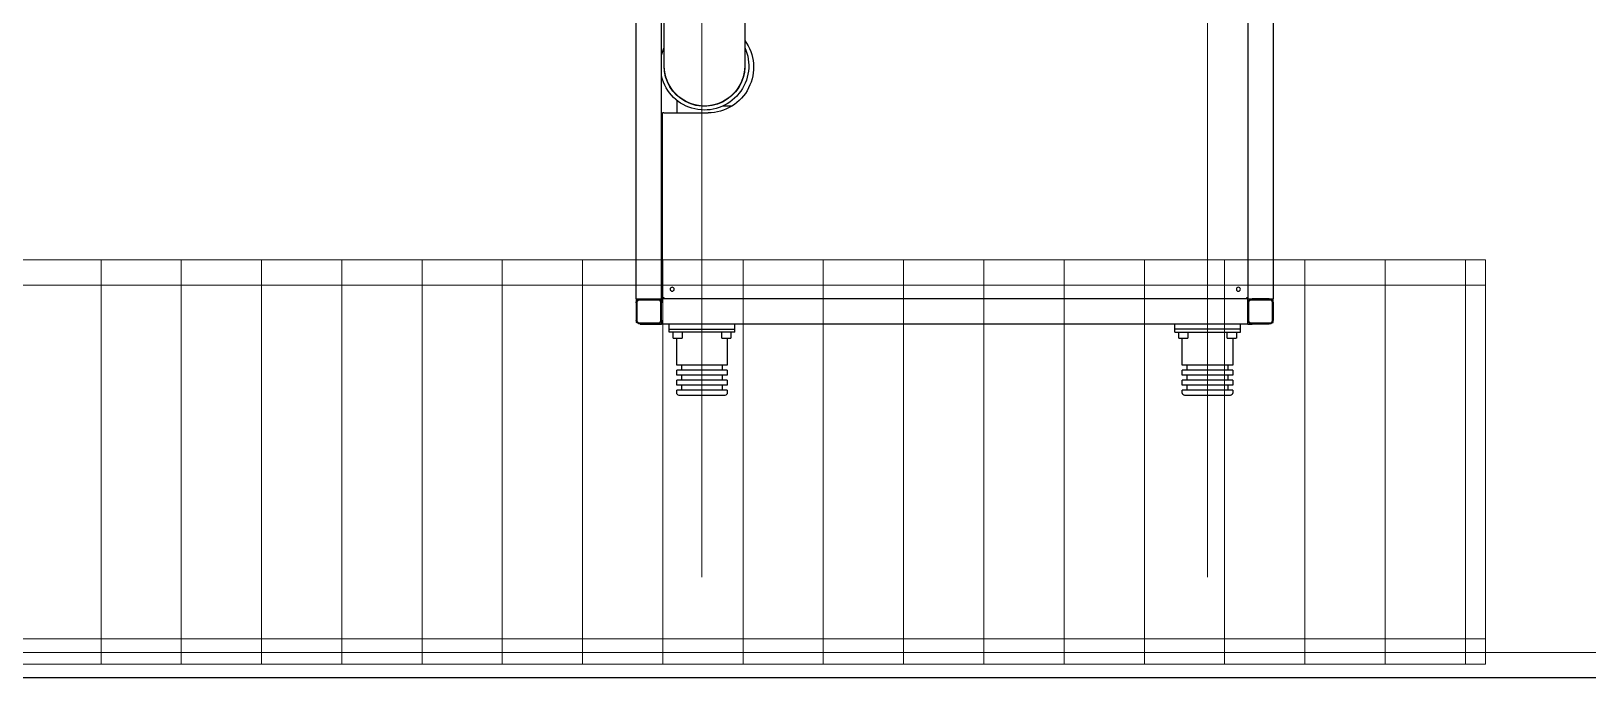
# Model space of a CAD drawing. Header units: millimetres. Extents: x 163705 to 1616509, y 81827 to 302547.
# Drawn here: x 671800 to 674879, y 141760 to 143039 of the extents above; entities that cross this region are included whole.
import ezdxf

# ---------------------------------------------------------------- set-up
doc = ezdxf.new("R2010")
doc.units = ezdxf.units.MM
doc.header["$LTSCALE"] = 10
doc.linetypes.add('ACAD_ISO02W100', pattern=[15, 12, -3])
doc.linetypes.add('CENTER2', pattern=[28.575, 19.05, -3.175, 3.175, -3.175])
for name, color, linetype, lineweight in [('1-中心线', 1, 'CENTER2', 0), ('1-护栏', 4, 'Continuous', 18), ('1-设备轮廓', 2, 'Continuous', 18), ('1-钢构', 6, 'Continuous', 0)]:
    doc.layers.add(name, color=color, linetype=linetype, lineweight=lineweight)
doc.layers.add('1-隐线', color=8, linetype='Continuous')

# ---------------------------------------------------------------- blocks, each defined once
blk = doc.blocks.new('G$C3B61D3F5')
for p, q in [((211, 1325), (211.6, 1325)), ((216, 1328), (213, 1325)), ((213, 1325), (213, 1285)), ((214, 1328.2), (214, 1330)), ((214, 1330), (219, 1330)), ((256, 1328), (216, 1328)), ((253, 1330), (219, 1330)), ((253, 1330), (261, 1330)), ((259, 1325), (256, 1328)), ((259, 1285), (259, 1325)), ((260.4, 1325), (261, 1325)), ((921, 1330), (261, 1330)), ((261, 1322), (261, 1330)), ((211, 1322), (211, 1288)), ((261, 1322), (261, 1288)), ((195, 1135), (195, 1265)), ((195, 1265), (201, 1265)), ((201, 1265), (201, 1135)), ((201, 1265), (211, 1265)), ((211, 1280), (211, 1288)), ((211, 1280), (211, 120)), ((211, 1280), (219, 1280)), ((213, 1285), (216, 1282)), ((216, 1282), (256, 1282)), ((219, 1280), (253, 1280)), ((253, 1280), (261, 1280)), ((256, 1282), (259, 1285)), ((261, 1280), (261, 1288)), ((263.2, 1280), (261, 1280)), ((261, 1280), (261, 1277.8)), ((261, 1277.8), (261, 124.2)), ((261, 1277.8), (262.5, 1277.8)), ((263.2, 1280), (263.2, 1278.5)), ((906.8, 1280), (263.2, 1280)), ((70, 1245), (70, 1200)), ((80, 1250), (75, 1250)), ((80, 1250), (80, 1200)), ((90, 1240), (80, 1240)), ((100, 1250), (90, 1250)), ((90, 1250), (90, 1200)), ((100, 1250), (100, 1200)), ((110, 1240), (100, 1240)), ((120, 1250), (110, 1250)), ((110, 1250), (110, 1200)), ((120, 1250), (120, 1200)), ((130, 1240), (120, 1240)), ((183, 1250), (130, 1250)), ((130, 1250), (130, 1200)), ((183, 1245.5), (183, 1256.9)), ((183, 1239.1), (183, 1245.5)), ((195, 1257), (183.1, 1257)), ((183.1, 1239), (195, 1239)), ((70, 1200), (70, 1155)), ((80, 1200), (80, 1150)), ((90, 1200), (90, 1150)), ((100, 1200), (100, 1150)), ((110, 1200), (110, 1150)), ((120, 1200), (120, 1150)), ((130, 1200), (130, 1150)), ((75, 1150), (80, 1150)), ((80, 1160), (90, 1160)), ((90, 1150), (100, 1150)), ((100, 1160), (110, 1160)), ((110, 1150), (120, 1150)), ((120, 1160), (130, 1160)), ((130, 1150), (183, 1150)), ((183, 1150.9), (183, 1160.9)), ((183, 1143.1), (183, 1150.9)), ((195, 1161), (183.1, 1161)), ((183.1, 1143), (195, 1143)), ((195, 1135), (201, 1135)), ((201, 1135), (211, 1135)), ((951, 284.5), (722, 284.5)), ((80, 250), (75, 250)), ((80, 250), (80, 150)), ((100, 250), (90, 250)), ((90, 250), (90, 150)), ((100, 250), (100, 150)), ((120, 250), (110, 250)), ((110, 250), (110, 150)), ((120, 250), (120, 150)), ((183, 250), (130, 250)), ((130, 250), (130, 150)), ((183, 239.1), (183, 256.9)), ((195, 257), (183.1, 257)), ((195, 265), (195, 135)), ((195, 265), (201, 265)), ((201, 265), (211, 265)), ((201, 135), (201, 265)), ((642.5, 259.4), (642.5, 241.6)), ((70, 245), (70, 155)), ((90, 240), (80, 240)), ((110, 240), (100, 240)), ((130, 240), (120, 240)), ((183.1, 239), (195, 239)), ((629, 124.5), (629, 212)), ((80, 160), (90, 160)), ((100, 160), (110, 160)), ((120, 160), (130, 160)), ((183, 143.1), (183, 160.9)), ((195, 161), (183.1, 161)), ((75, 150), (80, 150)), ((90, 150), (100, 150)), ((110, 150), (120, 150)), ((130, 150), (183, 150)), ((183.1, 143), (195, 143)), ((195, 135), (201, 135)), ((201, 135), (211, 135)), ((261, 124.2), (262.5, 124.2)), ((261, 124.2), (261, 120)), ((263.2, 122), (263.2, 123.5)), ((653.9, 150), (629, 150)), ((629, 124.5), (629, 122)), ((722, 125.5), (951, 125.5)), ((211, 112), (211, 120)), ((219, 120), (211, 120)), ((211, 78), (211, 112)), ((216, 118), (213, 115)), ((213, 115), (213, 75)), ((256, 118), (216, 118)), ((219, 120), (253, 120)), ((261, 120), (253, 120)), ((259, 115), (256, 118)), ((259, 75), (259, 115)), ((261, 120), (921, 120)), ((261, 112), (261, 120)), ((261, 78), (261, 112)), ((263.2, 122), (629, 122)), ((291, 120), (291, 122)), ((211.6, 75), (211, 75)), ((213, 75), (216, 72)), ((214, 71.8), (214, 70)), ((219, 70), (214, 70)), ((216, 72), (256, 72)), ((253, 70), (219, 70)), ((261, 70), (253, 70)), ((256, 72), (259, 75)), ((261, 75), (260.4, 75)), ((261, 70), (261, 78)), ((261, 70), (921, 70))]:
    blk.add_line(p, q)
at = {"flags": 128}
blk.add_lwpolyline([(722, 125), (727.3, 125.2), (730.9, 125.5)], dxfattribs=at)
for centre in [(280, 1261), (280, 141)]:
    blk.add_circle(centre, 4)
for centre, radius, start, end in [((219, 1322), 8, 90, 180), ((253, 1322), 8, 0, 90), ((219, 1288), 8, 180, 270), ((253, 1288), 8, 270, 0), ((75, 1245), 5, 90, 180), ((183.1, 1256.9), 0.1, 90, 180), ((183.1, 1239.1), 0.1, 180, 270), ((75, 1155), 5, 180, 270), ((183.1, 1160.9), 0.1, 90, 180), ((183.1, 1143.1), 0.1, 180, 270), ((719, 212), 90, 53.6639, 180), ((722, 205), 87.5, 65.3087, 256.2709), ((722, 205), 80, 83.5908, 270), ((722, 205), 79.5, 90, 180), ((75, 245), 5, 90, 180), ((183.1, 256.9), 0.1, 90, 180), ((183.1, 239.1), 0.1, 180, 270), ((722, 205), 79.5, 180, 270), ((75, 155), 5, 180, 270), ((183.1, 160.9), 0.1, 90, 180), ((183.1, 143.1), 0.1, 180, 270), ((722, 205), 87.5, 283.7291, 294.6913), ((219, 112), 8, 90, 180), ((253, 112), 8, 0, 90), ((219, 78), 8, 180, 270), ((253, 78), 8, 270, 0)]:
    blk.add_arc(centre, radius, start, end)
for points in [[(261, 1277.8), (261, 1277.8), (261.1, 1277.7), (261.7, 1277.6), (262.5, 1277.6), (263.2, 1277.5), (263.5, 1277.5)], [(262.5, 1277.8), (262.5, 1277.8), (262.5, 1277.7), (262.8, 1277.6), (263.1, 1277.6), (263.4, 1277.5), (263.5, 1277.5)], [(263.5, 1277.5), (263.5, 1277.8), (263.4, 1278.5), (263.4, 1279.3), (263.3, 1279.9), (263.2, 1280), (263.2, 1280)], [(263.5, 1277.5), (263.5, 1277.6), (263.4, 1277.9), (263.4, 1278.2), (263.3, 1278.5), (263.2, 1278.5), (263.2, 1278.5)], [(263.5, 124.5), (263.2, 124.5), (262.5, 124.4), (261.7, 124.4), (261.1, 124.3), (261, 124.2), (261, 124.2)], [(263.5, 124.5), (263.4, 124.5), (263.1, 124.4), (262.8, 124.4), (262.5, 124.3), (262.5, 124.2), (262.5, 124.2)], [(263.2, 122), (263.2, 122), (263.3, 122.1), (263.4, 122.7), (263.4, 123.5), (263.5, 124.2), (263.5, 124.5)], [(263.2, 123.5), (263.2, 123.5), (263.3, 123.5), (263.4, 123.8), (263.4, 124.1), (263.5, 124.4), (263.5, 124.5)]]:
    blk.add_open_spline(points, degree=3)
at = {"layer": '1-中心线'}
for p, q in [((265, 1200), (0, 1200)), ((265, 200), (0, 200))]:
    blk.add_line(p, q, dxfattribs=at)
blk = doc.blocks.new('*U489')
at = {"layer": '1-护栏'}
h = blk.add_hatch(dxfattribs=at)
h.set_pattern_fill('ANSI31', color=256, scale=50, angle=315)
h.set_pattern_definition([(0, (-900, 1161.77), (4e-14, 158.75), [])])
h.paths.add_polyline_path([(800, 0), (0, 0), (0, 4000), (800, 4000)])
for p, q in [((50, 4000), (50, 0)), ((750, 4000), (750, 0))]:
    blk.add_line(p, q, dxfattribs=at)
at = {"layer": '1-钢构'}
blk.add_lwpolyline([(800, 0), (0, 0), (0, 4000), (800, 4000)], close=True, dxfattribs=at)

msp = doc.modelspace()

# ---------------------------------------------------------------- linework, layer by layer
msp.add_lwpolyline([(676727.037, 151659.632), (680927.037, 151659.632), (680927.037, 141759.632), (668827.037, 141759.632), (668827.037, 153659.632), (668827.037, 153659.632), (668827.037, 159059.632), (675927.037, 159059.632), (675927.037, 151659.632), (676727.037, 151659.632)])
at = {"layer": '1-护栏'}
msp.add_lwpolyline([(676677.037, 153197.866), (676677.037, 151609.632), (680877.037, 151609.632), (680877.037, 141809.632), (668895.91, 141809.632), (668895.91, 153609.632), (668895.91, 153609.632), (668895.91, 159009.632), (675877.037, 159009.632), (675877.037, 151609.632), (675977.037, 151609.632), (675977.037, 153197.866)], dxfattribs=at)
at = {"layer": '1-设备轮廓', "color": 5, "linetype": 'ACAD_ISO02W100', "lineweight": 20, "ltscale": 5}
for p, q in [((673127.037, 158859.632), (673127.037, 141958.889)), ((674127.037, 158859.632), (674127.037, 141958.889))]:
    msp.add_line(p, q, dxfattribs=at)

# ---------------------------------------------------------------- block references
at = {"rotation": 90}
msp.add_blockref('*U489', (674677.037, 141786.871), dxfattribs=at)
at = {"layer": '1-隐线', "xscale": -1, "rotation": 270}
msp.add_blockref('G$C3B61D3F5', (672927.037, 142248.632), dxfattribs=at)

doc.saveas('drawing.dxf')
